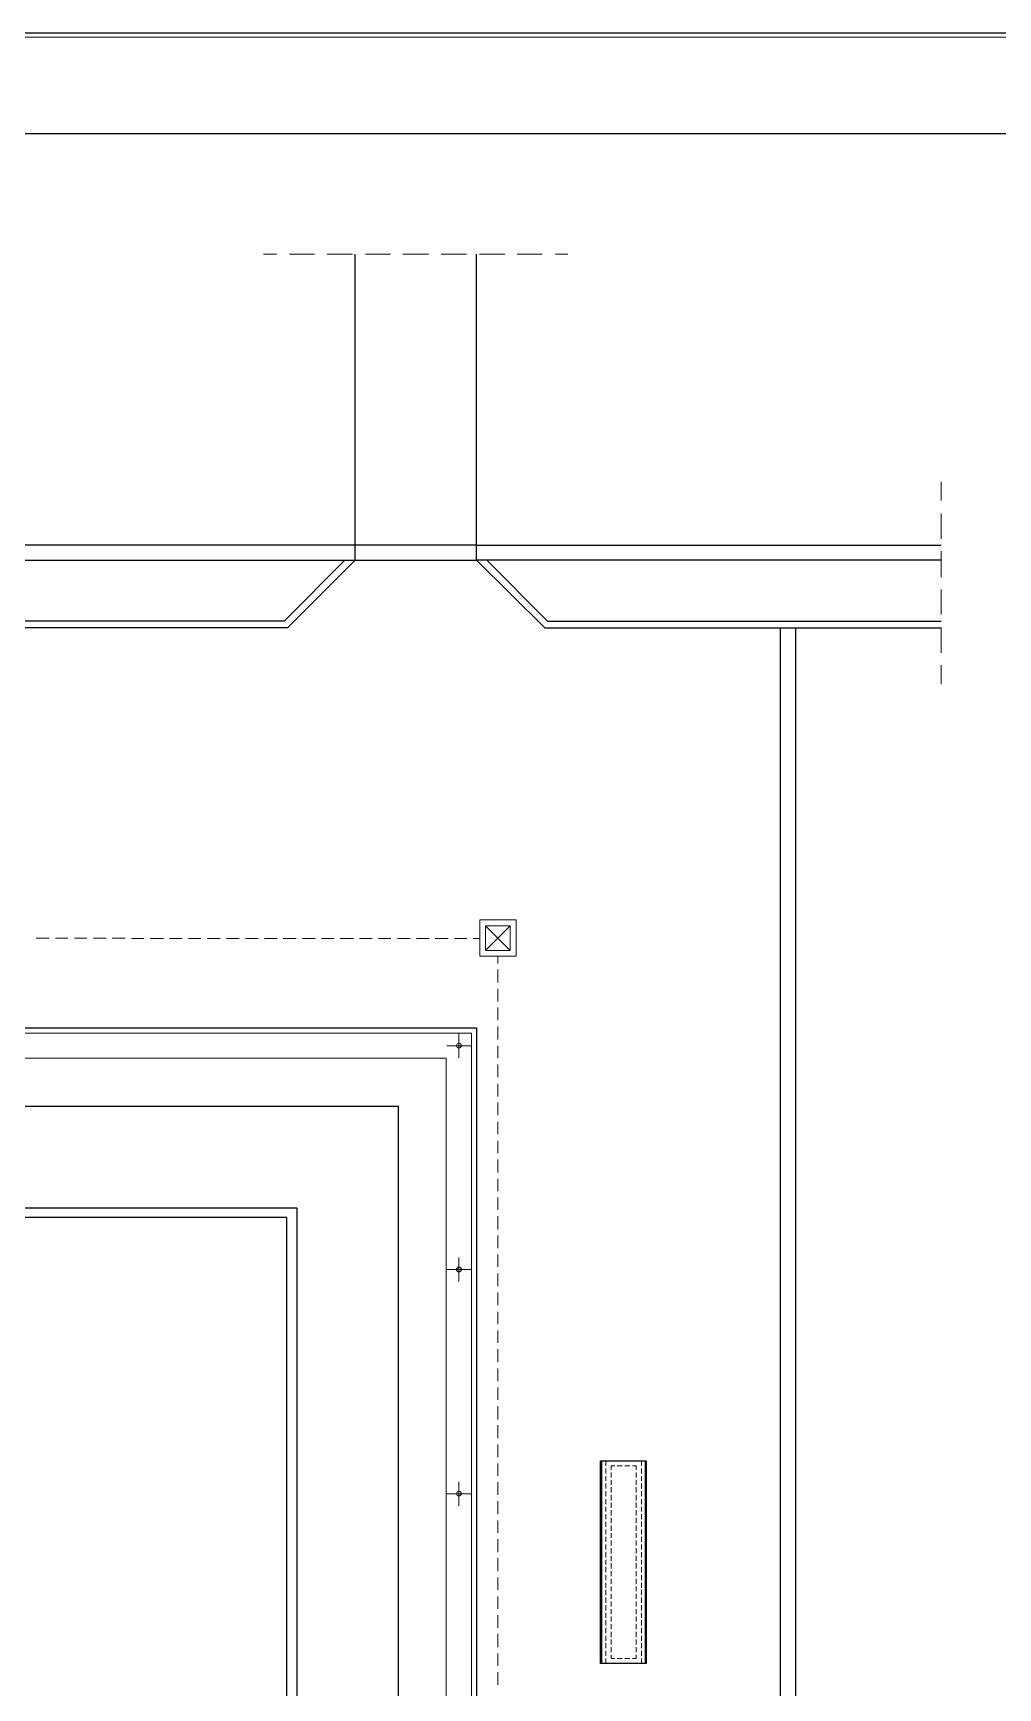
# Model space of a CAD drawing. Header units: millimetres. Extents: x 3240 to 3412, y 1366 to 1426.
# Drawn here: x 3293.58 to 3303.11, y 1409.3 to 1425.64 of the extents above; entities that cross this region are included whole.
import ezdxf
from ezdxf.xclip import XClip

# ---------------------------------------------------------------- set-up
doc = ezdxf.new("R2010")
doc.units = ezdxf.units.MM

# ---------------------------------------------------------------- blocks, each defined once
blk = doc.blocks.new('MFF24880')
at = {"color": 7, "linetype": 'Continuous', "lineweight": 5, "true_color": 0x000007}
blk.add_lwpolyline([(840.08, 0.13), (0, 0.13), (0, 271.14), (14.89, 297.14), (14.89, 594.08), (840.08, 594.08)], close=True, dxfattribs=at)

msp = doc.modelspace()

# ---------------------------------------------------------------- linework, layer by layer
at = {"color": 7, "linetype": 'Continuous', "lineweight": 5, "true_color": 0x000007}
for points in [[(3240.524, 1366.291), (3324.45, 1366.291), (3324.45, 1425.6), (3240.524, 1425.6)], [(3269.656, 1415.514), (3297.663, 1415.514), (3297.663, 1387.56), (3269.656, 1387.56), (3269.656, 1387.312), (3297.914, 1387.312), (3297.914, 1415.762), (3269.656, 1415.762)]]:
    msp.add_lwpolyline(points, close=True, dxfattribs=at)
at = {"color": 7, "linetype": 'Continuous', "lineweight": 25, "true_color": 0x000007}
msp.add_lwpolyline([(3323.497, 1424.647), (3323.497, 1367.243), (3242.975, 1367.243), (3242.975, 1424.647)], close=True, dxfattribs=at)
at = {"color": 7, "linetype": 'Continuous', "lineweight": 5, "true_color": 0x000007}
for points in [[(3295.86, 1423.456), (3295.989, 1423.456), (3295.989, 1423.456)], [(3296.115, 1423.456), (3296.363, 1423.456), (3296.363, 1423.456)], [(3296.489, 1423.456), (3296.737, 1423.456), (3296.737, 1423.456)], [(3296.866, 1423.456), (3297.114, 1423.456), (3297.114, 1423.456)], [(3297.236, 1423.456), (3297.488, 1423.456), (3297.488, 1423.456)], [(3297.613, 1423.456), (3297.865, 1423.456), (3297.865, 1423.456)], [(3297.991, 1423.456), (3298.242, 1423.456), (3298.242, 1423.456)], [(3298.364, 1423.456), (3298.612, 1423.456), (3298.612, 1423.456)], [(3298.741, 1423.456), (3298.864, 1423.456), (3298.864, 1423.456)], [(3302.552, 1421.207), (3302.552, 1421.022), (3302.552, 1421.022)], [(3302.552, 1420.896), (3302.552, 1420.645), (3302.552, 1420.645)], [(3302.552, 1420.522), (3302.552, 1420.267), (3302.552, 1420.267)], [(3302.552, 1420.145), (3302.552, 1419.897), (3302.552, 1419.897)], [(3302.552, 1419.768), (3302.552, 1419.52), (3302.552, 1419.52)], [(3302.552, 1419.397), (3302.552, 1419.209), (3302.552, 1419.209)], [(3294.557, 1416.698), (3294.679, 1416.698), (3294.679, 1416.698)], [(3294.742, 1416.698), (3294.871, 1416.698), (3294.871, 1416.698)], [(3294.931, 1416.698), (3295.057, 1416.698), (3295.057, 1416.698)], [(3295.119, 1416.698), (3295.242, 1416.698), (3295.242, 1416.698)], [(3295.305, 1416.698), (3295.43, 1416.698), (3295.43, 1416.698)], [(3295.493, 1416.698), (3295.619, 1416.698), (3295.619, 1416.698)], [(3295.682, 1416.698), (3295.807, 1416.698), (3295.807, 1416.698)], [(3295.87, 1416.698), (3295.993, 1416.698), (3295.993, 1416.698)], [(3296.055, 1416.698), (3296.181, 1416.698), (3296.181, 1416.698)], [(3296.241, 1416.698), (3296.37, 1416.698), (3296.37, 1416.698)], [(3296.433, 1416.698), (3296.555, 1416.698), (3296.555, 1416.698)], [(3296.618, 1416.698), (3296.747, 1416.698), (3296.747, 1416.698)], [(3296.806, 1416.698), (3296.932, 1416.698), (3296.932, 1416.698)], [(3296.995, 1416.698), (3297.117, 1416.698), (3297.117, 1416.698)], [(3297.183, 1416.698), (3297.306, 1416.698), (3297.306, 1416.698)], [(3297.369, 1416.698), (3297.494, 1416.698), (3297.494, 1416.698)], [(3297.554, 1416.698), (3297.683, 1416.698), (3297.683, 1416.698)], [(3297.746, 1416.698), (3297.868, 1416.698), (3297.868, 1416.698)], [(3297.931, 1416.698), (3297.994, 1416.698), (3297.994, 1416.698)], [(3298.295, 1416.579), (3298.053, 1416.821), (3298.053, 1416.821)], [(3298.295, 1416.821), (3298.053, 1416.579), (3298.053, 1416.579)], [(3298.172, 1416.523), (3298.172, 1416.45), (3298.172, 1416.45)], [(3298.172, 1416.391), (3298.172, 1416.262), (3298.172, 1416.262)], [(3298.172, 1416.199), (3298.172, 1416.076), (3298.172, 1416.076)], [(3298.172, 1416.014), (3298.172, 1415.891), (3298.172, 1415.891)], [(3297.789, 1415.756), (3297.789, 1415.517), (3297.789, 1415.517)], [(3298.172, 1415.828), (3298.172, 1415.699), (3298.172, 1415.699)], [(3297.905, 1415.637), (3297.67, 1415.637), (3297.67, 1415.637)], [(3298.172, 1415.637), (3298.172, 1415.514), (3298.172, 1415.514)], [(3298.172, 1415.451), (3298.172, 1415.329), (3298.172, 1415.329)], [(3298.172, 1415.263), (3298.172, 1415.137), (3298.172, 1415.137)], [(3298.172, 1415.077), (3298.172, 1414.952), (3298.172, 1414.952)], [(3298.172, 1414.886), (3298.172, 1414.763), (3298.172, 1414.763)], [(3298.172, 1414.7), (3298.172, 1414.578), (3298.172, 1414.578)], [(3298.172, 1414.515), (3298.172, 1414.386), (3298.172, 1414.386)], [(3298.172, 1414.323), (3298.172, 1414.201), (3298.172, 1414.201)], [(3298.172, 1414.138), (3298.172, 1414.016), (3298.172, 1414.016)], [(3298.172, 1413.953), (3298.172, 1413.824), (3298.172, 1413.824)], [(3298.172, 1413.764), (3298.172, 1413.639), (3298.172, 1413.639)], [(3297.67, 1413.427), (3297.905, 1413.427), (3297.905, 1413.427)], [(3297.789, 1413.546), (3297.789, 1413.308), (3297.789, 1413.308)], [(3298.172, 1413.576), (3298.172, 1413.453), (3298.172, 1413.453)], [(3298.172, 1413.387), (3298.172, 1413.262), (3298.172, 1413.262)], [(3298.172, 1413.202), (3298.172, 1413.076), (3298.172, 1413.076)], [(3298.172, 1413.01), (3298.172, 1412.888), (3298.172, 1412.888)], [(3298.172, 1412.825), (3298.172, 1412.702), (3298.172, 1412.702)], [(3298.172, 1412.64), (3298.172, 1412.511), (3298.172, 1412.511)], [(3298.172, 1412.451), (3298.172, 1412.325), (3298.172, 1412.325)], [(3298.172, 1412.263), (3298.172, 1412.14), (3298.172, 1412.14)], [(3298.172, 1412.077), (3298.172, 1411.948), (3298.172, 1411.948)], [(3298.172, 1411.889), (3298.172, 1411.763), (3298.172, 1411.763)], [(3298.172, 1411.7), (3298.172, 1411.575), (3298.172, 1411.575)], [(3298.172, 1411.512), (3298.172, 1411.389), (3298.172, 1411.389)], [(3299.241, 1411.489), (3299.241, 1411.538), (3299.241, 1411.538)], [(3299.241, 1411.412), (3299.241, 1411.462), (3299.241, 1411.462)], [(3299.291, 1411.449), (3299.291, 1411.489), (3299.327, 1411.489)], [(3299.35, 1411.489), (3299.4, 1411.489), (3299.4, 1411.489)], [(3299.426, 1411.489), (3299.476, 1411.489), (3299.476, 1411.489)], [(3299.502, 1411.489), (3299.539, 1411.489), (3299.539, 1411.449)], [(3299.592, 1411.538), (3299.592, 1411.489), (3299.592, 1411.489)], [(3299.592, 1411.462), (3299.592, 1411.412), (3299.592, 1411.412)], [(3297.789, 1411.33), (3297.789, 1411.095), (3297.789, 1411.095)], [(3298.172, 1411.326), (3298.172, 1411.201), (3298.172, 1411.201)], [(3299.241, 1411.34), (3299.241, 1411.386), (3299.241, 1411.386)], [(3299.241, 1411.264), (3299.241, 1411.313), (3299.241, 1411.313)], [(3299.291, 1411.373), (3299.291, 1411.422), (3299.291, 1411.422)], [(3299.291, 1411.3), (3299.291, 1411.346), (3299.291, 1411.346)], [(3299.539, 1411.422), (3299.539, 1411.373), (3299.539, 1411.373)], [(3299.539, 1411.346), (3299.539, 1411.3), (3299.539, 1411.3)], [(3299.592, 1411.386), (3299.592, 1411.34), (3299.592, 1411.34)], [(3299.592, 1411.313), (3299.592, 1411.264), (3299.592, 1411.264)], [(3297.67, 1411.211), (3297.905, 1411.211), (3297.905, 1411.211)], [(3298.172, 1411.141), (3298.172, 1411.012), (3298.172, 1411.012)], [(3299.241, 1411.188), (3299.241, 1411.237), (3299.241, 1411.237)], [(3299.241, 1411.111), (3299.241, 1411.161), (3299.241, 1411.161)], [(3299.291, 1411.224), (3299.291, 1411.277), (3299.291, 1411.277)], [(3299.291, 1411.148), (3299.291, 1411.201), (3299.291, 1411.201)], [(3299.539, 1411.277), (3299.539, 1411.224), (3299.539, 1411.224)], [(3299.539, 1411.201), (3299.539, 1411.148), (3299.539, 1411.148)], [(3299.592, 1411.237), (3299.592, 1411.188), (3299.592, 1411.188)], [(3299.592, 1411.161), (3299.592, 1411.111), (3299.592, 1411.111)], [(3299.241, 1411.039), (3299.241, 1411.085), (3299.241, 1411.085)], [(3299.241, 1410.963), (3299.241, 1411.012), (3299.241, 1411.012)], [(3299.291, 1411.075), (3299.291, 1411.125), (3299.291, 1411.125)], [(3299.291, 1410.999), (3299.291, 1411.052), (3299.291, 1411.052)], [(3299.291, 1410.923), (3299.291, 1410.976), (3299.291, 1410.976)], [(3299.539, 1411.125), (3299.539, 1411.075), (3299.539, 1411.075)], [(3299.539, 1411.052), (3299.539, 1410.999), (3299.539, 1410.999)], [(3299.539, 1410.976), (3299.539, 1410.923), (3299.539, 1410.923)], [(3299.592, 1411.085), (3299.592, 1411.039), (3299.592, 1411.039)], [(3299.592, 1411.012), (3299.592, 1410.963), (3299.592, 1410.963)], [(3298.172, 1410.949), (3298.172, 1410.827), (3298.172, 1410.827)], [(3299.241, 1410.887), (3299.241, 1410.936), (3299.241, 1410.936)], [(3299.241, 1410.814), (3299.241, 1410.86), (3299.241, 1410.86)], [(3299.291, 1410.847), (3299.291, 1410.9), (3299.291, 1410.9)], [(3299.291, 1410.777), (3299.291, 1410.824), (3299.291, 1410.824)], [(3299.539, 1410.9), (3299.539, 1410.847), (3299.539, 1410.847)], [(3299.539, 1410.824), (3299.539, 1410.777), (3299.539, 1410.777)], [(3299.592, 1410.936), (3299.592, 1410.887), (3299.592, 1410.887)], [(3299.592, 1410.86), (3299.592, 1410.814), (3299.592, 1410.814)], [(3298.172, 1410.764), (3298.172, 1410.635), (3298.172, 1410.635)], [(3299.241, 1410.738), (3299.241, 1410.787), (3299.241, 1410.787)], [(3299.241, 1410.662), (3299.241, 1410.711), (3299.241, 1410.711)], [(3299.241, 1410.585), (3299.241, 1410.635), (3299.241, 1410.635)], [(3299.291, 1410.701), (3299.291, 1410.751), (3299.291, 1410.751)], [(3299.291, 1410.622), (3299.291, 1410.675), (3299.291, 1410.675)], [(3299.539, 1410.751), (3299.539, 1410.701), (3299.539, 1410.701)], [(3299.539, 1410.675), (3299.539, 1410.622), (3299.539, 1410.622)], [(3299.592, 1410.787), (3299.592, 1410.738), (3299.592, 1410.738)], [(3299.592, 1410.711), (3299.592, 1410.662), (3299.592, 1410.662)], [(3299.592, 1410.635), (3299.592, 1410.585), (3299.592, 1410.585)], [(3298.172, 1410.576), (3298.172, 1410.45), (3298.172, 1410.45)], [(3299.241, 1410.513), (3299.241, 1410.559), (3299.241, 1410.559)], [(3299.241, 1410.437), (3299.241, 1410.49), (3299.241, 1410.49)], [(3299.291, 1410.546), (3299.291, 1410.599), (3299.291, 1410.599)], [(3299.291, 1410.476), (3299.291, 1410.526), (3299.291, 1410.526)], [(3299.539, 1410.599), (3299.539, 1410.546), (3299.539, 1410.546)], [(3299.539, 1410.526), (3299.539, 1410.476), (3299.539, 1410.476)], [(3299.592, 1410.559), (3299.592, 1410.513), (3299.592, 1410.513)], [(3299.592, 1410.49), (3299.592, 1410.437), (3299.592, 1410.437)], [(3298.172, 1410.387), (3298.172, 1410.265), (3298.172, 1410.265)], [(3299.241, 1410.361), (3299.241, 1410.41), (3299.241, 1410.41)], [(3299.241, 1410.284), (3299.241, 1410.334), (3299.241, 1410.334)], [(3299.291, 1410.4), (3299.291, 1410.45), (3299.291, 1410.45)], [(3299.291, 1410.324), (3299.291, 1410.374), (3299.291, 1410.374)], [(3299.539, 1410.45), (3299.539, 1410.4), (3299.539, 1410.4)], [(3299.539, 1410.374), (3299.539, 1410.324), (3299.539, 1410.324)], [(3299.592, 1410.41), (3299.592, 1410.361), (3299.592, 1410.361)], [(3299.592, 1410.334), (3299.592, 1410.284), (3299.592, 1410.284)], [(3298.172, 1410.198), (3298.172, 1410.076), (3298.172, 1410.076)], [(3299.241, 1410.212), (3299.241, 1410.265), (3299.241, 1410.265)], [(3299.241, 1410.136), (3299.241, 1410.189), (3299.241, 1410.189)], [(3299.291, 1410.251), (3299.291, 1410.298), (3299.291, 1410.298)], [(3299.291, 1410.175), (3299.291, 1410.225), (3299.291, 1410.225)], [(3299.291, 1410.099), (3299.291, 1410.149), (3299.291, 1410.149)], [(3299.539, 1410.298), (3299.539, 1410.251), (3299.539, 1410.251)], [(3299.539, 1410.225), (3299.539, 1410.175), (3299.539, 1410.175)], [(3299.539, 1410.149), (3299.539, 1410.099), (3299.539, 1410.099)], [(3299.592, 1410.265), (3299.592, 1410.212), (3299.592, 1410.212)], [(3299.592, 1410.189), (3299.592, 1410.136), (3299.592, 1410.136)], [(3298.172, 1410.013), (3298.172, 1409.888), (3298.172, 1409.888)], [(3299.241, 1410.06), (3299.241, 1410.112), (3299.241, 1410.112)], [(3299.241, 1409.987), (3299.241, 1410.036), (3299.241, 1410.036)], [(3299.291, 1410.023), (3299.291, 1410.073), (3299.291, 1410.073)], [(3299.291, 1409.95), (3299.291, 1410), (3299.291, 1410)], [(3299.539, 1410.073), (3299.539, 1410.023), (3299.539, 1410.023)], [(3299.539, 1410), (3299.539, 1409.95), (3299.539, 1409.95)], [(3299.592, 1410.112), (3299.592, 1410.06), (3299.592, 1410.06)], [(3299.592, 1410.036), (3299.592, 1409.987), (3299.592, 1409.987)], [(3298.172, 1409.828), (3298.172, 1409.699), (3298.172, 1409.699)], [(3299.241, 1409.911), (3299.241, 1409.964), (3299.241, 1409.964)], [(3299.241, 1409.835), (3299.241, 1409.888), (3299.241, 1409.888)], [(3299.291, 1409.874), (3299.291, 1409.924), (3299.291, 1409.924)], [(3299.291, 1409.798), (3299.291, 1409.848), (3299.291, 1409.848)], [(3299.539, 1409.924), (3299.539, 1409.874), (3299.539, 1409.874)], [(3299.539, 1409.848), (3299.539, 1409.798), (3299.539, 1409.798)], [(3299.592, 1409.964), (3299.592, 1409.911), (3299.592, 1409.911)], [(3299.592, 1409.888), (3299.592, 1409.835), (3299.592, 1409.835)], [(3299.241, 1409.759), (3299.241, 1409.811), (3299.241, 1409.811)], [(3299.241, 1409.689), (3299.241, 1409.739), (3299.241, 1409.739)], [(3299.241, 1409.613), (3299.241, 1409.663), (3299.241, 1409.663)], [(3299.291, 1409.725), (3299.291, 1409.772), (3299.291, 1409.772)], [(3299.291, 1409.649), (3299.291, 1409.699), (3299.291, 1409.699)], [(3299.539, 1409.772), (3299.539, 1409.725), (3299.539, 1409.725)], [(3299.539, 1409.699), (3299.539, 1409.649), (3299.539, 1409.649)], [(3299.592, 1409.811), (3299.592, 1409.759), (3299.592, 1409.759)], [(3299.592, 1409.739), (3299.592, 1409.689), (3299.592, 1409.689)], [(3299.592, 1409.663), (3299.592, 1409.613), (3299.592, 1409.613)], [(3298.172, 1409.636), (3298.172, 1409.514), (3298.172, 1409.514)], [(3299.241, 1409.537), (3299.241, 1409.587), (3299.241, 1409.587)], [(3299.327, 1409.587), (3299.291, 1409.587), (3299.291, 1409.623)], [(3299.4, 1409.587), (3299.35, 1409.587), (3299.35, 1409.587)], [(3299.476, 1409.587), (3299.426, 1409.587), (3299.426, 1409.587)], [(3299.539, 1409.587), (3299.502, 1409.587), (3299.502, 1409.587)], [(3299.539, 1409.623), (3299.539, 1409.587), (3299.539, 1409.587)], [(3299.592, 1409.587), (3299.592, 1409.537), (3299.592, 1409.537)], [(3298.172, 1409.451), (3298.172, 1409.325), (3298.172, 1409.325)]]:
    msp.add_lwpolyline(points, dxfattribs=at)
at = {"color": 7, "linetype": 'Continuous', "lineweight": -2, "true_color": 0x000007}
for points in [[(3297.964, 1420.582), (3296.763, 1420.582), (3296.763, 1423.456)], [(3297.964, 1420.582), (3297.964, 1423.456), (3297.964, 1423.456)], [(3302.552, 1420.433), (3297.964, 1420.433), (3297.964, 1420.582), (3302.552, 1420.582)], [(3296.763, 1420.433), (3296.095, 1419.765), (3251.268, 1419.765), (3250.6, 1420.433)], [(3296.664, 1420.433), (3296.065, 1419.831), (3251.298, 1419.831), (3250.702, 1420.433)], [(3296.763, 1420.433), (3297.964, 1420.433), (3297.964, 1420.433)], [(3297.964, 1420.433), (3298.636, 1419.765), (3302.552, 1419.765)], [(3298.063, 1420.433), (3298.665, 1419.831), (3302.552, 1419.831)], [(3246.247, 1419.765), (3246.247, 1384.11), (3301.116, 1384.11), (3301.116, 1419.765)], [(3246.399, 1419.765), (3246.399, 1384.259), (3300.964, 1384.259), (3300.964, 1419.765)], [(3273.731, 1389.134), (3296.089, 1389.134), (3296.089, 1393.934), (3287.984, 1393.934), (3287.984, 1409.137), (3296.089, 1409.137), (3296.089, 1413.94), (3273.731, 1413.94), (3273.731, 1401.767)], [(3299.198, 1411.538), (3299.198, 1409.537), (3299.198, 1409.537)], [(3299.628, 1411.538), (3299.628, 1409.537), (3299.628, 1409.537)]]:
    msp.add_lwpolyline(points, dxfattribs=at)
for points in [[(3296.763, 1420.433), (3296.763, 1420.582), (3250.6, 1420.582), (3250.6, 1420.433)], [(3297.964, 1387.259), (3249.402, 1387.259), (3249.402, 1415.815), (3297.964, 1415.815)], [(3250.176, 1415.041), (3297.19, 1415.041), (3297.19, 1388.036), (3250.176, 1388.036)], [(3250.176, 1415.041), (3297.19, 1415.041), (3297.19, 1388.036), (3250.176, 1388.036)], [(3251.175, 1414.036), (3296.188, 1414.036), (3296.188, 1389.035), (3251.175, 1389.035)], [(3299.638, 1411.538), (3299.638, 1409.537), (3299.188, 1409.537), (3299.188, 1411.538)]]:
    msp.add_lwpolyline(points, close=True, dxfattribs=at)
at = {"color": 7, "linetype": 'Continuous', "lineweight": 13, "true_color": 0x000007}
for points in [[(3298.354, 1416.523), (3298.354, 1416.88), (3297.994, 1416.88), (3297.994, 1416.523)], [(3298.295, 1416.579), (3298.295, 1416.821), (3298.053, 1416.821), (3298.053, 1416.579)]]:
    msp.add_lwpolyline(points, close=True, dxfattribs=at)
at = {"color": 7, "linetype": 'Continuous', "lineweight": 15, "true_color": 0x000007}
for points in [[(3293.616, 1416.7), (3293.743, 1416.7), (3293.743, 1416.7)], [(3293.806, 1416.7), (3293.929, 1416.7), (3293.929, 1416.7)], [(3293.993, 1416.7), (3294.115, 1416.7), (3294.115, 1416.7)], [(3294.18, 1416.7), (3294.306, 1416.7), (3294.306, 1416.7)], [(3294.365, 1416.7), (3294.493, 1416.7), (3294.493, 1416.7)]]:
    msp.add_lwpolyline(points, dxfattribs=at)
at = {"color": 7, "linetype": 'Continuous', "lineweight": 5, "true_color": 0x000007}
for points in [[(3297.812, 1415.64), (3297.812, 1415.653), (3297.802, 1415.663), (3297.789, 1415.663), (3297.789, 1415.663), (3297.776, 1415.663), (3297.766, 1415.653), (3297.766, 1415.64), (3297.766, 1415.64), (3297.766, 1415.627), (3297.776, 1415.617), (3297.789, 1415.617), (3297.789, 1415.617), (3297.802, 1415.617), (3297.812, 1415.627), (3297.812, 1415.64)], [(3297.812, 1411.214), (3297.812, 1411.227), (3297.802, 1411.237), (3297.789, 1411.237), (3297.789, 1411.237), (3297.776, 1411.237), (3297.766, 1411.227), (3297.766, 1411.214), (3297.766, 1411.214), (3297.766, 1411.201), (3297.776, 1411.191), (3297.789, 1411.191), (3297.789, 1411.191), (3297.802, 1411.191), (3297.812, 1411.201), (3297.812, 1411.214)]]:
    msp.add_open_spline(points, degree=3, knots=[0, 0, 0, 0, 0.0625, 0.0625, 0.0625, 0.062501, 0.125, 0.125, 0.125, 0.125001, 0.1875, 0.1875, 0.1875, 0.187501, 1, 1, 1, 1], dxfattribs=at)
at = {"color": 7, "linetype": 'Continuous', "lineweight": -2, "true_color": 0x000007}
msp.add_open_spline([(3297.812, 1413.427), (3297.812, 1413.44), (3297.802, 1413.453), (3297.789, 1413.453), (3297.789, 1413.453), (3297.776, 1413.453), (3297.766, 1413.44), (3297.766, 1413.427), (3297.766, 1413.427), (3297.766, 1413.417), (3297.776, 1413.404), (3297.789, 1413.404), (3297.789, 1413.404), (3297.802, 1413.404), (3297.812, 1413.417), (3297.812, 1413.427)], degree=3, knots=[0, 0, 0, 0, 0.0625, 0.0625, 0.0625, 0.062501, 0.125, 0.125, 0.125, 0.125001, 0.1875, 0.1875, 0.1875, 0.187501, 1, 1, 1, 1], dxfattribs=at)

# ---------------------------------------------------------------- block references
at = {"color": 7, "true_color": 0xffffff}
ref = msp.add_blockref('MFF24880', (3240.488, 1366.231), dxfattribs=dict(at, xscale=0.1, yscale=0.1, zscale=0.1))
XClip(ref).set_block_clipping_path([(0, 0), (840.1799554566, 594.08)])

doc.saveas('drawing.dxf')
